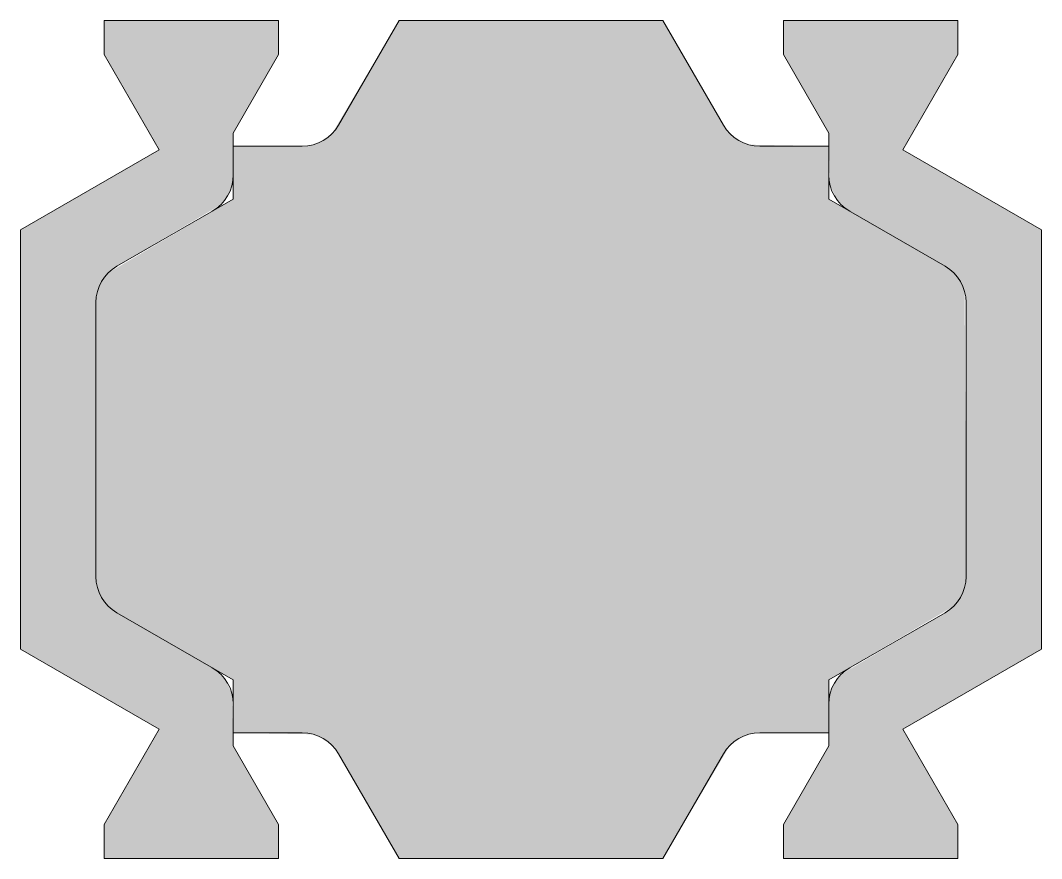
# Model space of a CAD drawing. Header units: metres. Extents: x -12.2 to 12.2, y -20 to 0.
import ezdxf

# ---------------------------------------------------------------- set-up
doc = ezdxf.new("R2010")
doc.units = ezdxf.units.M
doc.layers.add('A-DETL-GENF', color=92, linetype='Continuous', lineweight=18)

# ---------------------------------------------------------------- blocks, each defined once
blk = doc.blocks.new('31 Solarlux ko_02 - 31Solarlux ko_02-4722998-00_0 Basismaterialen')
at = {"layer": 'A-DETL-GENF'}
for points in [[(-12.175, -15), (-8.868, -16.909), (-10.181, -19.184), (-10.181, -20), (-6.019, -20), (-6.019, -19.184), (-7.1, -17.311), (-7.134, -16.055), (-7.293, -15.736), (-7.393, -15.606), (-7.6, -15.447), (-10.082, -13.975), (-10.241, -13.768), (-10.341, -13.527), (-10.375, -13.268), (-10.341, -6.473), (-10.241, -6.232), (-10.082, -6.025), (-9.875, -5.866), (-7.393, -4.394), (-7.234, -4.187), (-7.134, -3.945), (-7.1, -3.687), (-7.1, -2.689), (-6.019, -0.816), (-6.019, 0), (-10.181, 0), (-10.181, -0.816), (-8.868, -3.091), (-12.175, -5), (-12.175, -13.768)], [(-10.375, -13.268), (-10.341, -13.527), (-10.241, -13.768), (-10.082, -13.975), (-9.875, -14.134), (-7.1, -15.736), (-7.1, -17), (-5.195, -17.034), (-4.954, -17.134), (-4.746, -17.293), (-4.588, -17.5), (-3.144, -20), (3.144, -20), (4.746, -17.293), (4.954, -17.134), (5.195, -17.034), (5.454, -17), (7.1, -17), (7.1, -15.736), (10.082, -13.975), (10.241, -13.768), (10.341, -13.527), (10.375, -13.268), (10.341, -6.473), (10.241, -6.232), (10.082, -6.025), (9.875, -5.866), (7.1, -4.264), (7.1, -3), (5.195, -2.966), (4.954, -2.866), (4.746, -2.707), (4.588, -2.5), (3.144, 0), (-3.144, 0), (-4.746, -2.707), (-4.954, -2.866), (-5.195, -2.966), (-5.454, -3), (-7.1, -3), (-7.1, -4.264), (-10.082, -6.025), (-10.241, -6.232), (-10.341, -6.473), (-10.375, -6.732)], [(6.019, -0.816), (7.1, -2.689), (7.134, -3.945), (7.293, -4.264), (7.393, -4.394), (7.6, -4.553), (10.082, -6.025), (10.241, -6.232), (10.341, -6.473), (10.375, -6.732), (10.341, -13.527), (10.241, -13.768), (10.082, -13.975), (9.875, -14.134), (7.393, -15.606), (7.234, -15.813), (7.134, -16.055), (7.1, -16.313), (7.1, -17.311), (6.019, -19.184), (6.019, -20), (10.181, -20), (10.181, -19.184), (8.868, -16.909), (12.175, -15), (12.175, -5), (8.868, -3.091), (10.181, -0.816), (10.181, 0), (6.019, 0)]]:
    blk.add_hatch(color=256, dxfattribs=at).paths.add_polyline_path(points)
for p, q in [((-6.019, 0), (-10.181, 0)), ((-10.181, 0), (-10.181, -0.816)), ((-6.019, -0.816), (-6.019, 0)), ((-3.144, 0), (-4.588, -2.5)), ((3.144, 0), (-3.144, 0)), ((4.588, -2.5), (3.144, 0)), ((10.181, 0), (6.019, 0)), ((6.019, 0), (6.019, -0.816)), ((10.181, -0.816), (10.181, 0)), ((-10.181, -0.816), (-8.868, -3.091)), ((-7.1, -2.689), (-6.019, -0.816)), ((6.019, -0.816), (7.1, -2.689)), ((8.868, -3.091), (10.181, -0.816)), ((-7.1, -3), (-7.1, -2.689)), ((7.1, -2.689), (7.1, -3)), ((-8.868, -3.091), (-12.175, -5)), ((-7.1, -3), (-7.1, -4.264)), ((-5.454, -3), (-7.1, -3)), ((7.1, -3), (5.454, -3)), ((7.1, -4.264), (7.1, -3)), ((12.175, -5), (8.868, -3.091)), ((-7.1, -4.264), (-9.875, -5.866)), ((9.875, -5.866), (7.1, -4.264)), ((-12.175, -5), (-12.175, -15)), ((12.175, -15), (12.175, -5)), ((-10.375, -6.732), (-10.375, -13.268)), ((10.375, -13.268), (10.375, -6.732)), ((-9.875, -14.134), (-7.1, -15.736)), ((7.1, -15.736), (9.875, -14.134)), ((-12.175, -15), (-8.868, -16.909)), ((8.868, -16.909), (12.175, -15)), ((-7.1, -15.736), (-7.1, -17)), ((7.1, -17), (7.1, -15.736)), ((-8.868, -16.909), (-10.181, -19.184)), ((-7.1, -17.311), (-7.1, -17)), ((-7.1, -17), (-5.454, -17)), ((5.454, -17), (7.1, -17)), ((7.1, -17), (7.1, -17.311)), ((10.181, -19.184), (8.868, -16.909)), ((-6.019, -19.184), (-7.1, -17.311)), ((-4.588, -17.5), (-3.144, -20)), ((3.144, -20), (4.588, -17.5)), ((7.1, -17.311), (6.019, -19.184)), ((-10.181, -19.184), (-10.181, -20)), ((-6.019, -20), (-6.019, -19.184)), ((6.019, -19.184), (6.019, -20)), ((10.181, -20), (10.181, -19.184)), ((-10.181, -20), (-6.019, -20)), ((-3.144, -20), (3.144, -20)), ((6.019, -20), (10.181, -20))]:
    blk.add_line(p, q, dxfattribs=at)
for centre, start, end in [((-5.454, -2), 270, 330), ((5.454, -2), 210, 270), ((-8.1, -3.687), 300, 0), ((8.1, -3.687), 180, 240), ((-9.375, -6.732), 120, 180), ((9.375, -6.732), 0, 60), ((-9.375, -13.268), 180, 240), ((9.375, -13.268), 300, 360), ((-8.1, -16.313), 360, 60), ((8.1, -16.313), 120, 180), ((-5.454, -18), 30, 90), ((5.454, -18), 90, 150)]:
    blk.add_arc(centre, 1, start, end, dxfattribs=at)

msp = doc.modelspace()

# ---------------------------------------------------------------- block references
msp.add_blockref('31 Solarlux ko_02 - 31Solarlux ko_02-4722998-00_0 Basismaterialen', (0, 0))

doc.saveas('drawing.dxf')
